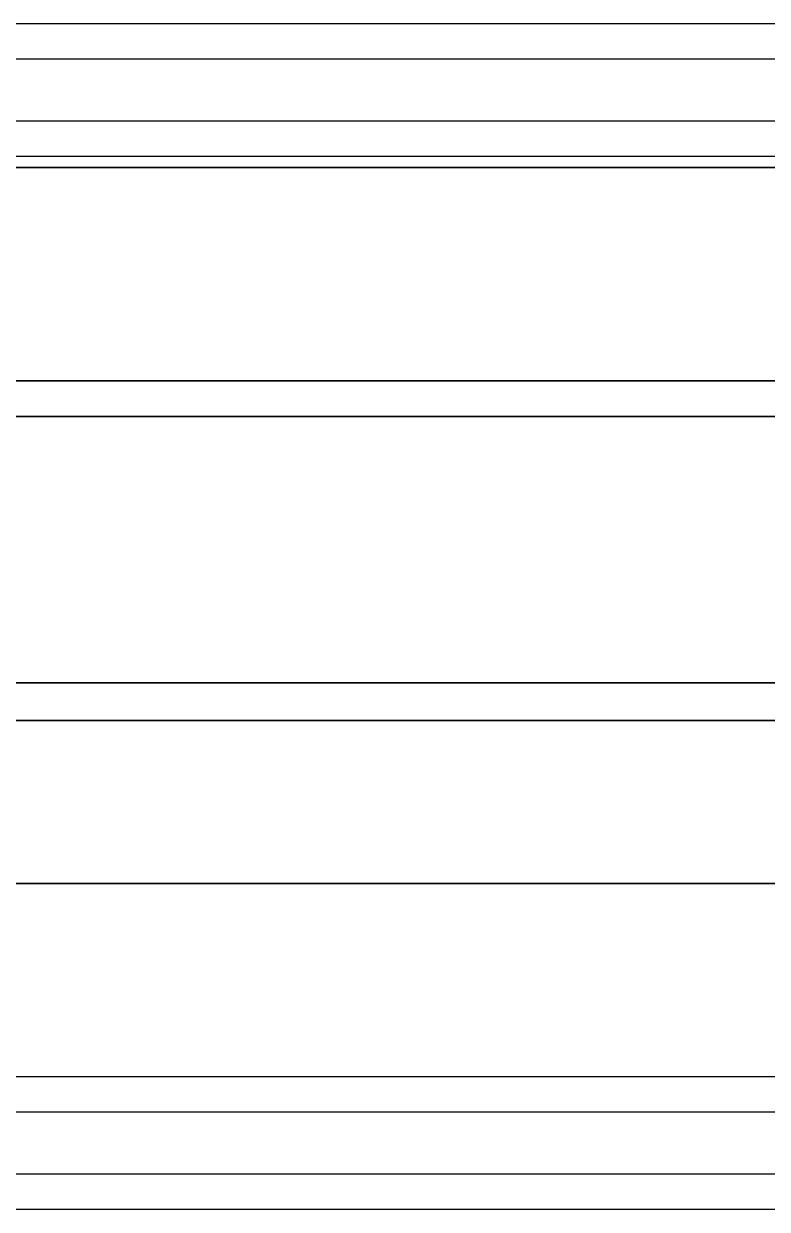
# Model space of a CAD drawing. Extents: x -3500 to 3500, y -3500 to 3500.
# Drawn here: x 1180.1 to 1349.6, y 1236.4 to 1506.6 of the extents above; entities that cross this region are included whole.
import ezdxf

# ---------------------------------------------------------------- set-up
doc = ezdxf.new("R2010")
doc.units = 0
for name, color, linetype in [('L5D0', 3, 'CONTINUOUS'), ('L5D100', 7, 'CONTINUOUS'), ('L5D11', 2, 'CONTINUOUS')]:
    doc.layers.add(name, color=color, linetype=linetype)

# ---------------------------------------------------------------- blocks, each defined once
blk = doc.blocks.new('ground_main_5')
at = {"layer": 'L5D0'}
for points in [[(1411.057, 1506.59), (634.961, 1506.59)], [(634.961, 1476.41), (1411.057, 1476.41)], [(1501.8975, 1417.061), (-1748.597, 1417.061)], [(-1748.597, 1417.061), (1501.8975, 1417.061)], [(1508.613, 1347.8275), (-397.147, 1347.8275)], [(-397.147, 1347.8275), (1508.613, 1347.8275)], [(1411.057, 1266.59), (-2334.91, 1266.59)], [(853.4365, 1236.41), (1411.057, 1236.41)]]:
    blk.add_lwpolyline(points, dxfattribs=at)
blk = doc.blocks.new('TOP_main_5_Cheese_100')
at = {"layer": 'L5D100'}
for points in [[(634.961, 1476.41), (1411.057, 1476.41)], [(1433.5505, 1473.826), (-1739.6825, 1473.826)], [(1411.057, 1506.59), (634.961, 1506.59)], [(-1739.6825, 1473.826), (1433.5505, 1473.826)], [(1497.868, 1425.209), (-1749.2515, 1425.209)], [(-1749.2515, 1425.209), (1497.868, 1425.209)], [(1509.807, 1356.3985), (262.5, 1356.3985)], [(262.5, 1356.3985), (1509.807, 1356.3985)], [(1493.5335, 1310.674), (-2334.91, 1310.674)], [(-2334.91, 1310.674), (1493.5335, 1310.674)], [(1411.057, 1266.59), (853.4365, 1266.59)], [(853.4365, 1236.41), (1411.057, 1236.41)]]:
    blk.add_lwpolyline(points, dxfattribs=at)
blk = doc.blocks.new('TOP_main_5')
at = {"layer": 'L5D11'}
for points in [[(1411.057, 1484.41), (634.961, 1484.41)], [(634.961, 1498.59), (1411.057, 1498.59)], [(853.4365, 1258.59), (1411.057, 1258.59)], [(1411.057, 1244.41), (853.4365, 1244.41)]]:
    blk.add_lwpolyline(points, dxfattribs=at)
for name in ['ground_main_5', 'TOP_main_5_Cheese_100']:
    blk.add_blockref(name, (0, 0))
blk = doc.blocks.new('TOP_main')
blk.add_blockref('TOP_main_5', (0, 0))

msp = doc.modelspace()

# ---------------------------------------------------------------- block references
msp.add_blockref('TOP_main', (0, 0))

doc.saveas('drawing.dxf')
